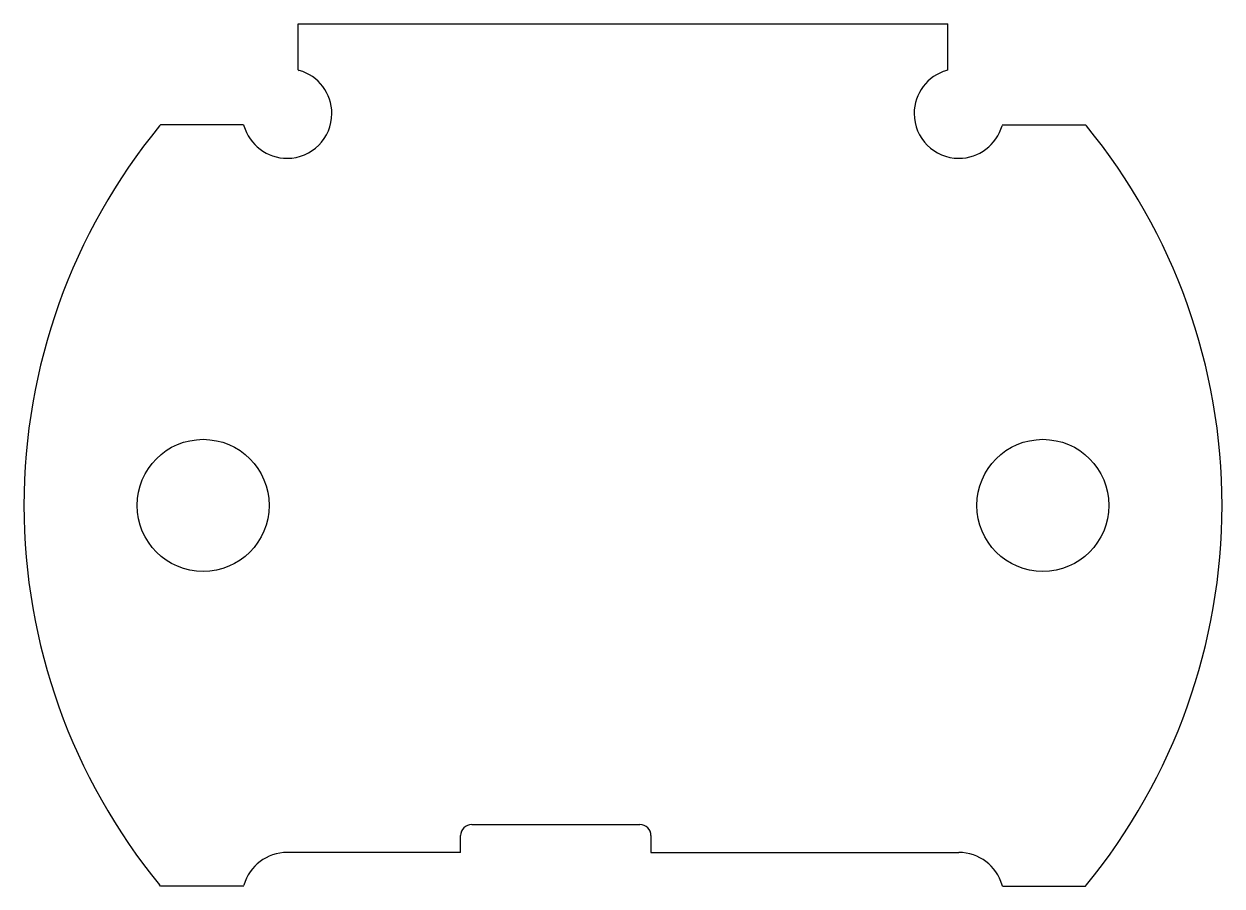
# Model space of a CAD drawing. Extents: x 3.8 to 8.01, y -5.28 to -2.24.
import ezdxf

# ---------------------------------------------------------------- set-up
doc = ezdxf.new("R2010")
doc.units = 0
doc.header["$MEASUREMENT"] = 0
doc.layers.add('BLACK', color=7, linetype='CONTINUOUS')

msp = doc.modelspace()

# ---------------------------------------------------------------- linework, layer by layer
at = {"layer": 'BLACK', "linetype": 'CONTINUOUS'}
for p, q in [((4.76378, -2.24409), (7.04724, -2.24409)), ((4.76378, -2.40551), (4.76378, -2.24409)), ((7.04724, -2.40551), (7.04724, -2.24409)), ((4.76378, -2.40551), (4.76716, -2.40749)), ((7.04724, -2.40551), (7.04386, -2.40749)), ((4.27953, -2.59843), (4.27585, -2.60258)), ((4.57087, -2.59843), (4.27953, -2.59843)), ((4.57087, -2.59843), (4.57284, -2.6018)), ((7.24016, -2.59843), (7.23818, -2.6018)), ((7.24016, -2.59843), (7.5315, -2.59843)), ((7.5315, -2.59843), (7.53517, -2.60258)), ((5.37402, -5.05906), (5.96457, -5.05906)), ((5.33465, -5.15748), (5.33465, -5.09843)), ((6.00394, -5.09843), (6.00394, -5.15748)), ((5.33465, -5.15748), (4.72441, -5.15748)), ((6.00394, -5.15748), (7.08661, -5.15748)), ((4.27953, -5.27559), (4.27585, -5.27144)), ((4.57087, -5.27559), (4.27953, -5.27559)), ((4.57087, -5.27559), (4.57284, -5.27221)), ((7.24016, -5.27559), (7.23818, -5.27221)), ((7.24016, -5.27559), (7.5315, -5.27559)), ((7.5315, -5.27559), (7.53517, -5.27144))]:
    msp.add_line(p, q, dxfattribs=at)
at = {"layer": 'BLACK'}
for centre in [(4.42913, -3.93701), (7.38189, -3.93701)]:
    msp.add_circle(centre, 0.23228, dxfattribs=at)
for centre, radius, start, end in [((4.72441, -2.55906), 0.15748, 0, 74.2488), ((7.08661, -2.55906), 0.15748, 105.751, 180), ((4.72441, -2.55906), 0.15748, -90, 0), ((7.08661, -2.55906), 0.15748, -180, -90), ((5.90551, -3.93701), 2.1063, 140.688, 180), ((4.72441, -2.55906), 0.15748, -164.249, -90), ((7.08661, -2.55906), 0.15748, -90, -15.7512), ((5.90551, -3.93701), 2.1063, 0, 39.312), ((5.90551, -3.93701), 2.1063, 180, 219.312), ((5.90551, -3.93701), 2.1063, -39.312, 0), ((5.37402, -5.09843), 0.03937, 90, 180), ((5.96457, -5.09843), 0.03937, 0, 90), ((4.72441, -5.31496), 0.15748, 90, 164.249), ((7.08661, -5.31496), 0.15748, 15.7512, 90)]:
    msp.add_arc(centre, radius, start, end, dxfattribs=at)

doc.saveas('drawing.dxf')
